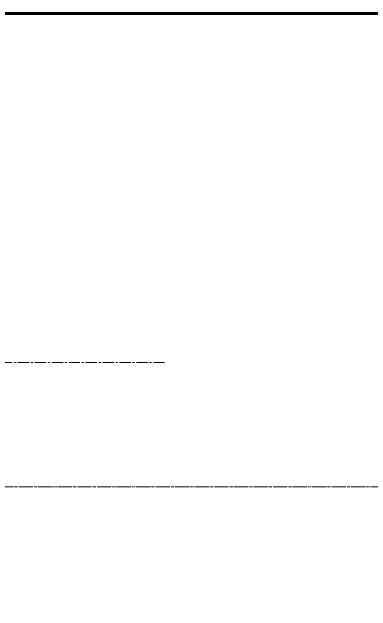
# Model space of a CAD drawing. Header units: millimetres. Extents: x 163705 to 1616509, y 81827 to 302547.
# Drawn here: x 207352 to 213412, y 154762 to 164885 of the extents above; entities that cross this region are included whole.
import ezdxf

# ---------------------------------------------------------------- set-up
doc = ezdxf.new("R2010")
doc.units = ezdxf.units.MM
doc.header["$LTSCALE"] = 10
doc.linetypes.add('ACAD_ISO05W100', pattern=[33, 24, -3, 0, -3, 0, -3])
doc.linetypes.add('CENTER2', pattern=[28.575, 19.05, -3.175, 3.175, -3.175])
for name, color, linetype, lineweight in [('1-中心线', 1, 'CENTER2', 0), ('1-双点线', 8, 'ACAD_ISO05W100', 0), ('1-建筑轮廓', 7, 'Continuous', 20)]:
    doc.layers.add(name, color=color, linetype=linetype, lineweight=lineweight)

# ---------------------------------------------------------------- blocks, each defined once
blk = doc.blocks.new('G$C5C029050')
at = {"layer": '1-双点线'}
for p, q in [((1, 69039.4), (92688.6, 69039.4)), ((1, 61039.4), (92688.6, 61039.4))]:
    blk.add_line(p, q, dxfattribs=at)
at = {"layer": '1-双点线', "const_width": 50}
blk.add_lwpolyline([(2918.6, 69039.4), (2918.6, 21039.4), (86618.6, 21039.4), (86618.6, 69039.4)], close=True, dxfattribs=at)
at = {"layer": '1-双点线'}
blk.add_lwpolyline([(2918.6, 69039.4), (86618.6, 69039.4), (86618.6, 45039.4), (2918.6, 45039.4)], close=True, dxfattribs=at)

msp = doc.modelspace()

# ---------------------------------------------------------------- linework, layer by layer
at = {"layer": '1-中心线'}
msp.add_line((209928.183, 158959.632), (196619.933, 158959.632), dxfattribs=at)

# ---------------------------------------------------------------- block references
at = {"layer": '1-建筑轮廓'}
msp.add_blockref('G$C5C029050', (181709.24, 95820.209), dxfattribs=at)

doc.saveas('drawing.dxf')
